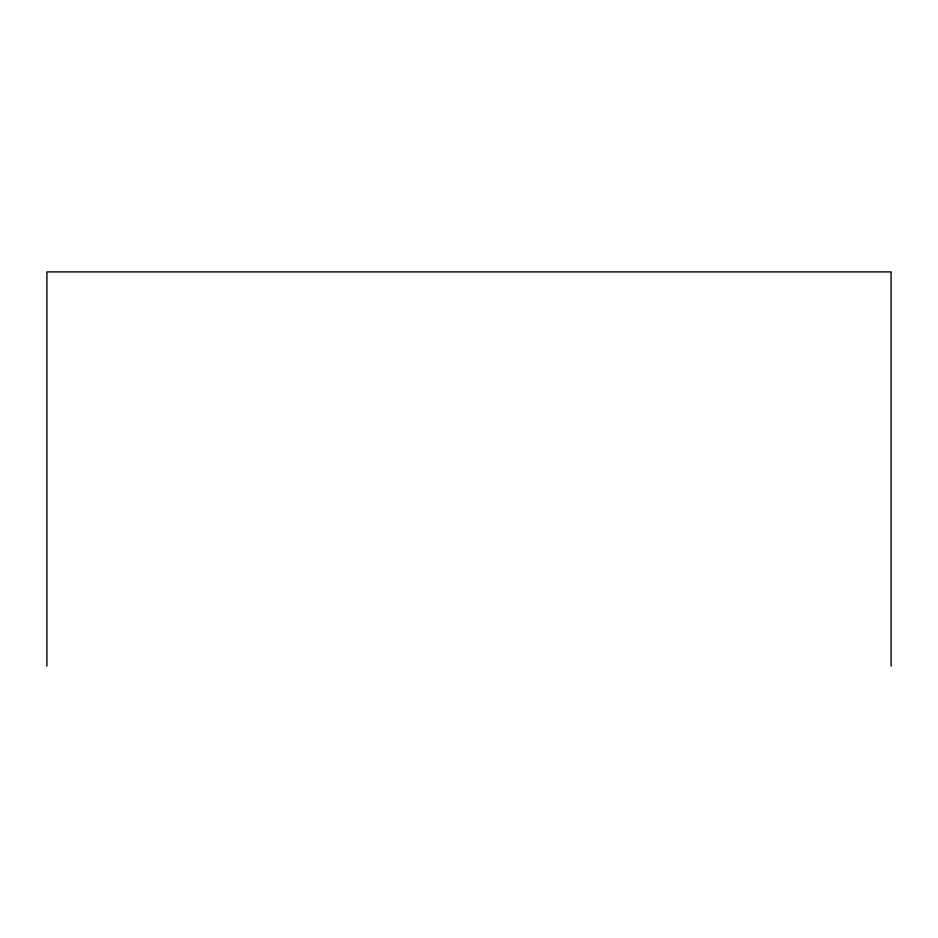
<?xml version="1.0" encoding="UTF-8"?>
<svg xmlns="http://www.w3.org/2000/svg" width="938" height="938" viewBox="0 0 938 938"><rect width="100%" height="100%" fill="white"/><g stroke="black" fill="none" stroke-linecap="round" stroke-linejoin="round"><path stroke-width="1.41" d="M891.1 666.109L891.1 271.891L46.9 271.891L46.9 666.109"/></g></svg>
